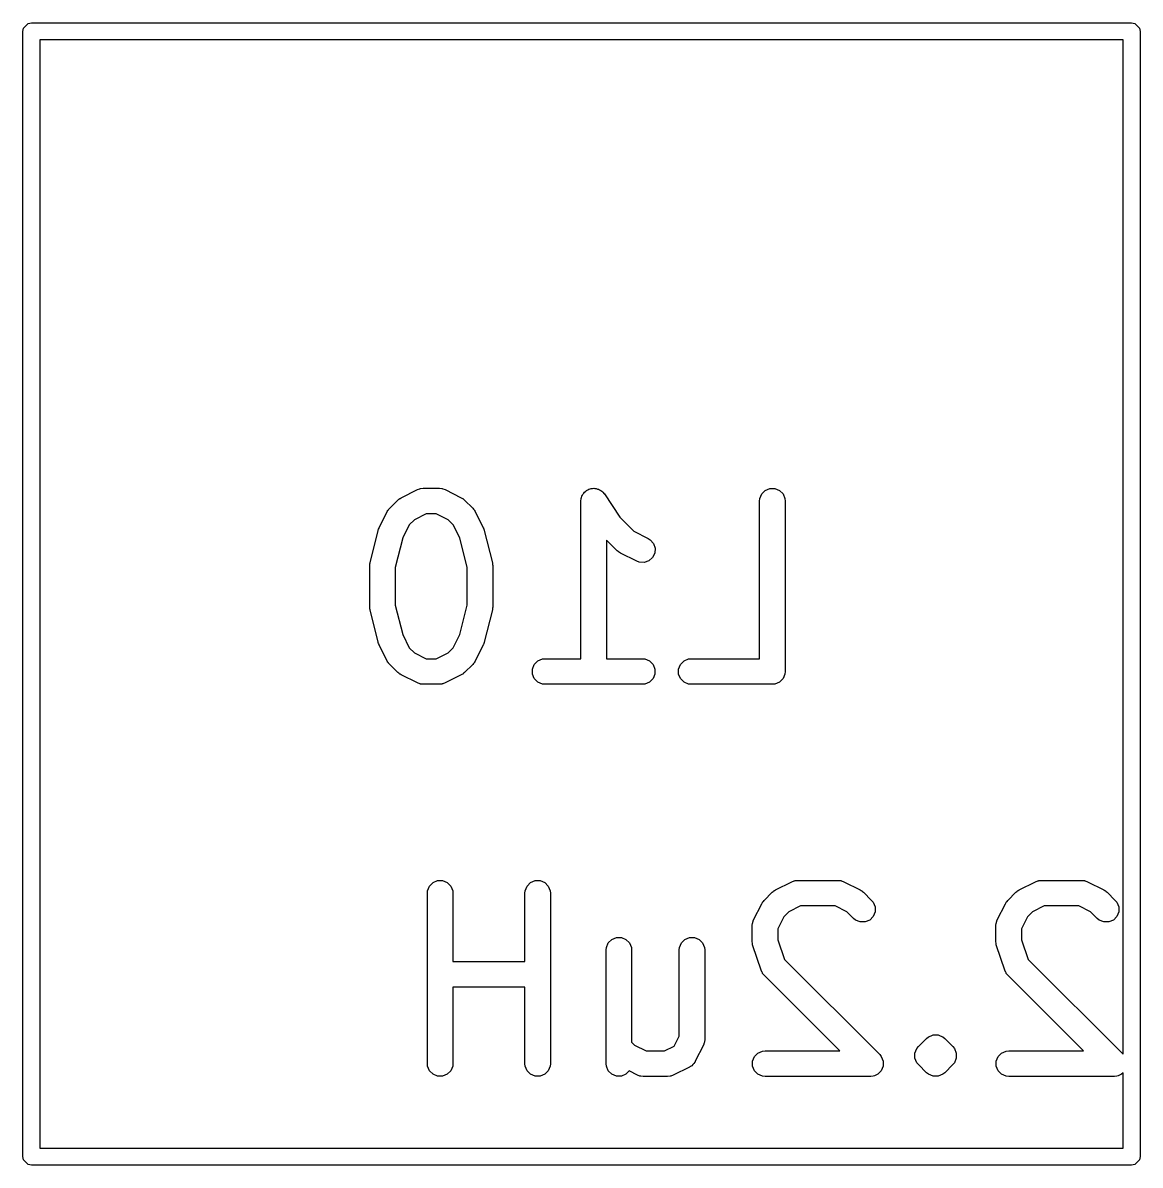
# Model space of a CAD drawing. Extents: x 2.01 to 5.6, y -4.28 to -1.65.
# Drawn here: x 5.3081 to 5.5659, y -3.9035 to -3.6398 of the extents above; entities that cross this region are included whole.
import ezdxf

# ---------------------------------------------------------------- set-up
doc = ezdxf.new("R2010")
doc.units = 0
doc.header["$MEASUREMENT"] = 0
doc.layers.add('BLACK', color=7, linetype='CONTINUOUS')

msp = doc.modelspace()

# ---------------------------------------------------------------- linework, layer by layer
at = {"layer": 'BLACK', "linetype": 'CONTINUOUS'}
for p, q in [((5.30822, -3.64098), (5.30929, -3.63991)), ((5.30929, -3.63991), (5.31004, -3.63976)), ((5.31004, -3.63976), (5.56398, -3.63976)), ((5.56398, -3.63976), (5.56473, -3.63991)), ((5.56473, -3.63991), (5.5658, -3.64098)), ((5.30807, -3.64173), (5.30822, -3.64098)), ((5.30807, -3.90157), (5.30807, -3.64173)), ((5.5658, -3.64098), (5.56594, -3.64173)), ((5.56594, -3.64173), (5.56594, -3.90157)), ((5.31201, -3.6437), (5.31201, -3.89961)), ((5.56201, -3.6437), (5.31201, -3.6437)), ((5.56201, -3.87795), (5.56201, -3.6437)), ((5.39538, -3.74942), (5.39913, -3.74755)), ((5.39913, -3.74755), (5.39967, -3.74734)), ((5.39967, -3.74734), (5.39978, -3.74733)), ((5.39978, -3.74733), (5.39987, -3.74729)), ((5.39987, -3.74729), (5.40045, -3.74724)), ((5.40045, -3.74724), (5.4042, -3.74724)), ((5.4042, -3.74724), (5.40478, -3.74729)), ((5.40478, -3.74729), (5.40487, -3.74733)), ((5.40487, -3.74733), (5.40498, -3.74734)), ((5.40498, -3.74734), (5.40552, -3.74755)), ((5.40552, -3.74755), (5.40927, -3.74942)), ((5.43757, -3.74834), (5.43773, -3.7481)), ((5.43773, -3.7481), (5.43797, -3.74794)), ((5.43797, -3.74794), (5.43818, -3.74773)), ((5.43818, -3.74773), (5.43845, -3.74762)), ((5.43845, -3.74762), (5.43869, -3.74746)), ((5.43869, -3.74746), (5.43898, -3.7474)), ((5.43898, -3.7474), (5.43924, -3.74729)), ((5.43924, -3.74729), (5.43954, -3.74729)), ((5.43954, -3.74729), (5.43982, -3.74724)), ((5.43982, -3.74724), (5.44011, -3.74729)), ((5.44011, -3.74729), (5.4404, -3.74729)), ((5.4404, -3.74729), (5.44067, -3.74741)), ((5.44067, -3.74741), (5.44095, -3.74746)), ((5.44095, -3.74746), (5.44119, -3.74762)), ((5.44119, -3.74762), (5.44146, -3.74773)), ((5.44146, -3.74773), (5.44167, -3.74794)), ((5.44167, -3.74794), (5.44191, -3.7481)), ((5.44191, -3.7481), (5.44227, -3.74855)), ((5.47861, -3.74855), (5.47942, -3.74773)), ((5.47942, -3.74773), (5.48049, -3.74729)), ((5.48049, -3.74729), (5.48164, -3.74729)), ((5.48164, -3.74729), (5.48271, -3.74773)), ((5.48271, -3.74773), (5.48352, -3.74855)), ((5.39274, -3.75185), (5.39461, -3.74998)), ((5.39461, -3.74998), (5.39484, -3.74979)), ((5.39484, -3.74979), (5.39489, -3.74973)), ((5.39489, -3.74973), (5.39498, -3.74968)), ((5.39498, -3.74968), (5.39506, -3.74961)), ((5.39506, -3.74961), (5.39513, -3.74958)), ((5.39513, -3.74958), (5.39538, -3.74942)), ((5.40927, -3.74942), (5.40952, -3.74958)), ((5.40952, -3.74958), (5.40959, -3.74961)), ((5.40959, -3.74961), (5.40967, -3.74968)), ((5.40967, -3.74968), (5.40976, -3.74973)), ((5.40976, -3.74973), (5.40981, -3.74979)), ((5.40981, -3.74979), (5.41004, -3.74998)), ((5.41004, -3.74998), (5.41191, -3.75185)), ((5.43687, -3.75018), (5.43692, -3.74961)), ((5.43687, -3.75019), (5.43687, -3.75018)), ((5.43687, -3.78661), (5.43687, -3.75019)), ((5.43687, -3.75019), (5.43687, -3.75019)), ((5.43687, -3.75019), (5.43687, -3.75019)), ((5.43692, -3.74961), (5.43704, -3.74934)), ((5.43704, -3.74934), (5.43709, -3.74906)), ((5.43709, -3.74906), (5.43725, -3.74882)), ((5.43725, -3.74882), (5.43736, -3.74855)), ((5.43736, -3.74855), (5.43757, -3.74834)), ((5.44227, -3.74855), (5.44228, -3.74855)), ((5.44228, -3.74855), (5.44228, -3.74855)), ((5.44228, -3.74855), (5.44228, -3.74855)), ((5.44228, -3.74855), (5.44586, -3.75393)), ((5.47811, -3.75019), (5.47817, -3.74961)), ((5.47811, -3.78661), (5.47811, -3.75019)), ((5.47817, -3.74961), (5.47861, -3.74855)), ((5.48352, -3.74855), (5.48396, -3.74961)), ((5.48396, -3.74961), (5.48402, -3.75019)), ((5.48402, -3.75019), (5.48402, -3.78956)), ((5.39031, -3.75637), (5.39218, -3.75262)), ((5.39218, -3.75262), (5.39234, -3.75237)), ((5.39234, -3.75237), (5.39237, -3.7523)), ((5.39237, -3.7523), (5.39244, -3.75222)), ((5.39244, -3.75222), (5.39249, -3.75213)), ((5.39249, -3.75213), (5.39255, -3.75208)), ((5.39255, -3.75208), (5.39274, -3.75185)), ((5.40115, -3.75314), (5.39845, -3.75449)), ((5.4035, -3.75314), (5.40115, -3.75314)), ((5.4062, -3.75449), (5.4035, -3.75314)), ((5.41191, -3.75185), (5.4121, -3.75208)), ((5.4121, -3.75208), (5.41216, -3.75213)), ((5.41216, -3.75213), (5.41221, -3.75222)), ((5.41221, -3.75222), (5.41228, -3.7523)), ((5.41228, -3.7523), (5.41231, -3.75237)), ((5.41231, -3.75237), (5.41246, -3.75262)), ((5.41246, -3.75262), (5.41434, -3.75637)), ((5.39725, -3.75569), (5.39574, -3.75872)), ((5.39845, -3.75449), (5.39725, -3.75569)), ((5.4074, -3.75569), (5.4062, -3.75449)), ((5.40891, -3.75872), (5.4074, -3.75569)), ((5.44586, -3.75393), (5.44907, -3.75714)), ((5.38821, -3.76447), (5.39009, -3.75697)), ((5.39009, -3.75697), (5.3901, -3.75693)), ((5.3901, -3.75691), (5.39019, -3.75667)), ((5.3901, -3.75693), (5.3901, -3.75691)), ((5.39019, -3.75667), (5.39028, -3.75643)), ((5.39028, -3.75643), (5.39029, -3.75641)), ((5.39029, -3.75641), (5.39031, -3.75637)), ((5.39574, -3.75872), (5.39403, -3.76555)), ((5.41062, -3.76555), (5.40891, -3.75872)), ((5.41434, -3.75637), (5.41436, -3.75641)), ((5.41436, -3.75641), (5.41437, -3.75643)), ((5.41437, -3.75643), (5.41445, -3.75667)), ((5.41445, -3.75667), (5.41455, -3.75691)), ((5.41455, -3.75691), (5.41455, -3.75693)), ((5.41455, -3.75693), (5.41456, -3.75697)), ((5.41456, -3.75697), (5.41644, -3.76447)), ((5.44907, -3.75714), (5.45239, -3.7588)), ((5.45239, -3.7588), (5.45288, -3.75911)), ((5.44523, -3.76165), (5.44277, -3.75919)), ((5.44277, -3.75919), (5.44277, -3.78661)), ((5.45288, -3.75911), (5.45363, -3.75998)), ((5.45363, -3.75998), (5.454, -3.76107)), ((5.454, -3.76107), (5.45392, -3.76222)), ((5.44546, -3.76184), (5.44523, -3.76165)), ((5.44551, -3.7619), (5.44546, -3.76184)), ((5.4456, -3.76195), (5.44551, -3.7619)), ((5.44568, -3.76202), (5.4456, -3.76195)), ((5.44575, -3.76205), (5.44568, -3.76202)), ((5.446, -3.7622), (5.44575, -3.76205)), ((5.44975, -3.76408), (5.446, -3.7622)), ((5.45029, -3.76429), (5.44975, -3.76408)), ((5.45253, -3.764), (5.45144, -3.76437)), ((5.4534, -3.76325), (5.45253, -3.764)), ((5.45392, -3.76222), (5.4534, -3.76325)), ((5.38812, -3.76519), (5.38813, -3.76509)), ((5.38812, -3.77456), (5.38812, -3.76519)), ((5.38813, -3.76504), (5.38816, -3.76483)), ((5.38813, -3.76509), (5.38813, -3.76504)), ((5.38816, -3.76483), (5.38818, -3.76461)), ((5.38818, -3.76461), (5.3882, -3.76457)), ((5.3882, -3.76457), (5.38821, -3.76447)), ((5.39403, -3.76555), (5.39403, -3.7742)), ((5.41062, -3.7742), (5.41062, -3.76555)), ((5.41644, -3.76447), (5.41645, -3.76457)), ((5.41645, -3.76457), (5.41647, -3.76461)), ((5.41647, -3.76461), (5.41649, -3.76483)), ((5.41649, -3.76483), (5.41652, -3.76504)), ((5.41652, -3.76504), (5.41652, -3.76509)), ((5.41652, -3.76509), (5.41653, -3.76519)), ((5.41653, -3.76519), (5.41653, -3.77456)), ((5.45144, -3.76437), (5.45029, -3.76429)), ((5.38813, -3.77466), (5.38812, -3.77456)), ((5.38813, -3.77471), (5.38813, -3.77466)), ((5.39403, -3.7742), (5.39574, -3.78103)), ((5.40891, -3.78103), (5.41062, -3.7742)), ((5.41653, -3.77456), (5.41652, -3.77466)), ((5.41652, -3.77466), (5.41652, -3.77471)), ((5.38816, -3.77492), (5.38813, -3.77471)), ((5.38818, -3.77514), (5.38816, -3.77492)), ((5.3882, -3.77518), (5.38818, -3.77514)), ((5.38821, -3.77528), (5.3882, -3.77518)), ((5.39009, -3.78278), (5.38821, -3.77528)), ((5.41644, -3.77528), (5.41456, -3.78278)), ((5.41645, -3.77518), (5.41644, -3.77528)), ((5.41647, -3.77514), (5.41645, -3.77518)), ((5.41649, -3.77492), (5.41647, -3.77514)), ((5.41652, -3.77471), (5.41649, -3.77492)), ((5.39574, -3.78103), (5.39725, -3.78406)), ((5.4074, -3.78406), (5.40891, -3.78103)), ((5.3901, -3.78282), (5.39009, -3.78278)), ((5.3901, -3.78284), (5.3901, -3.78282)), ((5.39019, -3.78308), (5.3901, -3.78284)), ((5.39028, -3.78332), (5.39019, -3.78308)), ((5.39029, -3.78334), (5.39028, -3.78332)), ((5.39031, -3.78338), (5.39029, -3.78334)), ((5.39218, -3.78713), (5.39031, -3.78338)), ((5.39725, -3.78406), (5.39845, -3.78526)), ((5.4062, -3.78526), (5.4074, -3.78406)), ((5.41434, -3.78338), (5.41246, -3.78713)), ((5.41436, -3.78334), (5.41434, -3.78338)), ((5.41437, -3.78332), (5.41436, -3.78334)), ((5.41445, -3.78308), (5.41437, -3.78332)), ((5.41455, -3.78284), (5.41445, -3.78308)), ((5.41456, -3.78278), (5.41455, -3.78282)), ((5.41455, -3.78282), (5.41455, -3.78284)), ((5.39234, -3.78738), (5.39218, -3.78713)), ((5.39237, -3.78745), (5.39234, -3.78738)), ((5.39244, -3.78753), (5.39237, -3.78745)), ((5.39249, -3.78762), (5.39244, -3.78753)), ((5.39255, -3.78767), (5.39249, -3.78762)), ((5.39274, -3.7879), (5.39255, -3.78767)), ((5.39845, -3.78526), (5.40115, -3.78661)), ((5.40115, -3.78661), (5.4035, -3.78661)), ((5.4035, -3.78661), (5.4062, -3.78526)), ((5.4121, -3.78767), (5.41191, -3.7879)), ((5.41216, -3.78762), (5.4121, -3.78767)), ((5.41221, -3.78753), (5.41216, -3.78762)), ((5.41228, -3.78745), (5.41221, -3.78753)), ((5.41231, -3.78738), (5.41228, -3.78745)), ((5.41246, -3.78713), (5.41231, -3.78738)), ((5.42612, -3.78792), (5.42693, -3.7871)), ((5.42693, -3.7871), (5.428, -3.78666)), ((5.428, -3.78666), (5.42857, -3.78661)), ((5.42857, -3.78661), (5.43687, -3.78661)), ((5.44277, -3.78661), (5.45107, -3.78661)), ((5.45107, -3.78661), (5.45164, -3.78666)), ((5.45164, -3.78666), (5.45271, -3.7871)), ((5.45271, -3.7871), (5.45352, -3.78792)), ((5.45986, -3.78792), (5.46068, -3.7871)), ((5.46068, -3.7871), (5.46174, -3.78666)), ((5.46174, -3.78666), (5.46232, -3.78661)), ((5.46232, -3.78661), (5.47811, -3.78661)), ((5.39461, -3.78977), (5.39274, -3.7879)), ((5.39484, -3.78996), (5.39461, -3.78977)), ((5.39489, -3.79002), (5.39484, -3.78996)), ((5.39498, -3.79007), (5.39489, -3.79002)), ((5.39506, -3.79014), (5.39498, -3.79007)), ((5.39513, -3.79017), (5.39506, -3.79014)), ((5.39538, -3.79033), (5.39513, -3.79017)), ((5.39913, -3.7922), (5.39538, -3.79033)), ((5.40927, -3.79033), (5.40552, -3.7922)), ((5.40952, -3.79017), (5.40927, -3.79033)), ((5.40959, -3.79014), (5.40952, -3.79017)), ((5.40967, -3.79007), (5.40959, -3.79014)), ((5.40976, -3.79002), (5.40967, -3.79007)), ((5.40981, -3.78996), (5.40976, -3.79002)), ((5.41004, -3.78977), (5.40981, -3.78996)), ((5.41191, -3.7879), (5.41004, -3.78977)), ((5.42568, -3.78898), (5.42612, -3.78792)), ((5.42568, -3.79014), (5.42568, -3.78898)), ((5.42612, -3.7912), (5.42568, -3.79014)), ((5.45352, -3.78792), (5.45396, -3.78898)), ((5.45396, -3.79014), (5.45352, -3.7912)), ((5.45396, -3.78898), (5.45396, -3.79014)), ((5.45942, -3.78898), (5.45986, -3.78792)), ((5.45942, -3.79014), (5.45942, -3.78898)), ((5.45986, -3.7912), (5.45942, -3.79014)), ((5.48396, -3.79014), (5.48352, -3.7912)), ((5.48402, -3.78956), (5.48396, -3.79014)), ((5.39967, -3.79241), (5.39913, -3.7922)), ((5.39978, -3.79242), (5.39967, -3.79241)), ((5.39987, -3.79246), (5.39978, -3.79242)), ((5.40045, -3.79251), (5.39987, -3.79246)), ((5.4042, -3.79251), (5.40045, -3.79251)), ((5.40478, -3.79246), (5.4042, -3.79251)), ((5.40487, -3.79242), (5.40478, -3.79246)), ((5.40498, -3.79241), (5.40487, -3.79242)), ((5.40552, -3.7922), (5.40498, -3.79241)), ((5.42693, -3.79201), (5.42612, -3.7912)), ((5.428, -3.79246), (5.42693, -3.79201)), ((5.42857, -3.79251), (5.428, -3.79246)), ((5.45107, -3.79251), (5.42857, -3.79251)), ((5.45164, -3.79246), (5.45107, -3.79251)), ((5.45271, -3.79201), (5.45164, -3.79246)), ((5.45352, -3.7912), (5.45271, -3.79201)), ((5.46068, -3.79201), (5.45986, -3.7912)), ((5.46174, -3.79246), (5.46068, -3.79201)), ((5.46232, -3.79251), (5.46174, -3.79246)), ((5.48106, -3.79251), (5.46232, -3.79251)), ((5.48164, -3.79246), (5.48106, -3.79251)), ((5.48271, -3.79201), (5.48164, -3.79246)), ((5.48352, -3.7912), (5.48271, -3.79201)), ((5.40275, -3.83829), (5.40381, -3.83784)), ((5.40381, -3.83784), (5.40496, -3.83784)), ((5.40496, -3.83784), (5.40603, -3.83829)), ((5.42524, -3.83829), (5.42631, -3.83784)), ((5.42631, -3.83784), (5.42746, -3.83784)), ((5.42746, -3.83784), (5.42852, -3.83829)), ((5.48556, -3.8381), (5.4861, -3.83789)), ((5.4861, -3.83789), (5.4862, -3.83789)), ((5.4862, -3.83789), (5.4863, -3.83784)), ((5.4863, -3.83784), (5.48688, -3.83779)), ((5.48688, -3.83779), (5.49625, -3.83779)), ((5.49625, -3.83779), (5.49683, -3.83784)), ((5.49683, -3.83784), (5.49692, -3.83789)), ((5.49692, -3.83789), (5.49703, -3.83789)), ((5.49703, -3.83789), (5.49757, -3.8381)), ((5.5418, -3.8381), (5.54234, -3.83789)), ((5.54234, -3.83789), (5.54245, -3.83789)), ((5.54245, -3.83789), (5.54254, -3.83784)), ((5.54254, -3.83784), (5.54312, -3.83779)), ((5.54312, -3.83779), (5.55249, -3.83779)), ((5.55249, -3.83779), (5.55307, -3.83784)), ((5.55307, -3.83784), (5.55317, -3.83789)), ((5.55317, -3.83789), (5.55327, -3.83789)), ((5.55327, -3.83789), (5.55381, -3.8381)), ((5.40143, -3.84074), (5.40149, -3.84016)), ((5.40149, -3.84016), (5.40193, -3.8391)), ((5.40193, -3.8391), (5.40275, -3.83829)), ((5.40603, -3.83829), (5.40684, -3.8391)), ((5.40684, -3.8391), (5.40728, -3.84016)), ((5.40728, -3.84016), (5.40734, -3.84074)), ((5.42393, -3.84074), (5.42399, -3.84016)), ((5.42399, -3.84016), (5.42443, -3.8391)), ((5.42443, -3.8391), (5.42524, -3.83829)), ((5.42852, -3.83829), (5.42934, -3.8391)), ((5.42934, -3.8391), (5.42978, -3.84016)), ((5.42978, -3.84016), (5.42984, -3.84074)), ((5.47916, -3.8424), (5.48104, -3.84053)), ((5.48104, -3.84053), (5.48127, -3.84034)), ((5.48127, -3.84034), (5.48132, -3.84028)), ((5.48132, -3.84028), (5.48141, -3.84023)), ((5.48141, -3.84023), (5.48149, -3.84016)), ((5.48149, -3.84016), (5.48156, -3.84013)), ((5.48156, -3.84013), (5.48181, -3.83997)), ((5.48181, -3.83997), (5.48556, -3.8381)), ((5.49757, -3.8381), (5.50132, -3.83997)), ((5.50132, -3.83997), (5.50157, -3.84013)), ((5.50157, -3.84013), (5.50164, -3.84016)), ((5.50164, -3.84016), (5.50172, -3.84023)), ((5.50172, -3.84023), (5.50181, -3.84028)), ((5.50181, -3.84028), (5.50186, -3.84034)), ((5.50186, -3.84034), (5.50209, -3.84053)), ((5.50209, -3.84053), (5.50396, -3.8424)), ((5.53541, -3.8424), (5.53728, -3.84053)), ((5.53728, -3.84053), (5.53751, -3.84034)), ((5.53751, -3.84034), (5.53756, -3.84028)), ((5.53756, -3.84028), (5.53765, -3.84023)), ((5.53765, -3.84023), (5.53773, -3.84016)), ((5.53773, -3.84016), (5.5378, -3.84013)), ((5.5378, -3.84013), (5.53805, -3.83997)), ((5.53805, -3.83997), (5.5418, -3.8381)), ((5.55381, -3.8381), (5.55756, -3.83997)), ((5.55756, -3.83997), (5.55781, -3.84013)), ((5.55781, -3.84013), (5.55788, -3.84016)), ((5.55788, -3.84016), (5.55796, -3.84023)), ((5.55796, -3.84023), (5.55805, -3.84028)), ((5.55805, -3.84028), (5.5581, -3.84034)), ((5.5581, -3.84034), (5.55833, -3.84053)), ((5.55833, -3.84053), (5.56021, -3.8424)), ((5.40143, -3.88011), (5.40143, -3.84074)), ((5.40734, -3.84074), (5.40734, -3.85654)), ((5.42393, -3.85654), (5.42393, -3.84074)), ((5.42984, -3.84074), (5.42984, -3.88011)), ((5.47674, -3.84692), (5.47861, -3.84317)), ((5.47861, -3.84317), (5.47877, -3.84292)), ((5.47877, -3.84292), (5.4788, -3.84285)), ((5.4788, -3.84285), (5.47886, -3.84277)), ((5.47886, -3.84277), (5.47892, -3.84268)), ((5.47892, -3.84268), (5.47898, -3.84263)), ((5.47898, -3.84263), (5.47916, -3.8424)), ((5.50396, -3.8424), (5.50433, -3.84285)), ((5.50433, -3.84285), (5.50477, -3.84391)), ((5.53298, -3.84692), (5.53485, -3.84317)), ((5.53485, -3.84317), (5.53501, -3.84292)), ((5.53501, -3.84292), (5.53504, -3.84285)), ((5.53504, -3.84285), (5.53511, -3.84277)), ((5.53511, -3.84277), (5.53516, -3.84268)), ((5.53516, -3.84268), (5.53522, -3.84263)), ((5.53522, -3.84263), (5.53541, -3.8424)), ((5.56021, -3.8424), (5.56057, -3.84285)), ((5.56057, -3.84285), (5.56101, -3.84391)), ((5.48488, -3.84504), (5.48368, -3.84624)), ((5.48757, -3.84369), (5.48488, -3.84504)), ((5.49555, -3.84369), (5.48757, -3.84369)), ((5.49825, -3.84504), (5.49555, -3.84369)), ((5.49979, -3.84658), (5.49825, -3.84504)), ((5.50477, -3.84507), (5.50433, -3.84613)), ((5.50477, -3.84391), (5.50477, -3.84507)), ((5.54112, -3.84504), (5.53992, -3.84624)), ((5.54382, -3.84369), (5.54112, -3.84504)), ((5.5518, -3.84369), (5.54382, -3.84369)), ((5.55449, -3.84504), (5.5518, -3.84369)), ((5.55603, -3.84658), (5.55449, -3.84504)), ((5.56101, -3.84507), (5.56057, -3.84613)), ((5.56101, -3.84391), (5.56101, -3.84507)), ((5.47642, -3.84824), (5.47648, -3.84766)), ((5.47642, -3.85199), (5.47642, -3.84824)), ((5.47648, -3.84766), (5.47652, -3.84757)), ((5.47652, -3.84757), (5.47653, -3.84746)), ((5.47653, -3.84746), (5.47674, -3.84692)), ((5.48368, -3.84624), (5.48233, -3.84894)), ((5.50023, -3.84695), (5.49979, -3.84658)), ((5.5013, -3.84739), (5.50023, -3.84695)), ((5.50245, -3.84739), (5.5013, -3.84739)), ((5.50352, -3.84695), (5.50245, -3.84739)), ((5.50433, -3.84613), (5.50352, -3.84695)), ((5.53267, -3.84824), (5.53272, -3.84766)), ((5.53267, -3.85199), (5.53267, -3.84824)), ((5.53272, -3.84766), (5.53277, -3.84757)), ((5.53277, -3.84746), (5.53298, -3.84692)), ((5.53277, -3.84757), (5.53277, -3.84746)), ((5.53992, -3.84624), (5.53857, -3.84894)), ((5.55648, -3.84695), (5.55603, -3.84658)), ((5.55754, -3.84739), (5.55648, -3.84695)), ((5.55869, -3.84739), (5.55754, -3.84739)), ((5.55976, -3.84695), (5.55869, -3.84739)), ((5.56057, -3.84613), (5.55976, -3.84695)), ((5.44399, -3.85141), (5.44506, -3.85097)), ((5.44506, -3.85097), (5.44621, -3.85097)), ((5.44621, -3.85097), (5.44727, -3.85141)), ((5.46086, -3.85141), (5.46193, -3.85097)), ((5.46193, -3.85097), (5.46308, -3.85097)), ((5.46308, -3.85097), (5.46415, -3.85141)), ((5.48233, -3.84894), (5.48233, -3.85151)), ((5.53857, -3.84894), (5.53857, -3.85151)), ((5.44268, -3.85386), (5.44274, -3.85329)), ((5.44274, -3.85329), (5.44318, -3.85222)), ((5.44318, -3.85222), (5.44399, -3.85141)), ((5.44727, -3.85141), (5.44809, -3.85222)), ((5.44809, -3.85222), (5.44853, -3.85329)), ((5.44853, -3.85329), (5.44858, -3.85386)), ((5.45955, -3.85386), (5.45961, -3.85329)), ((5.45961, -3.85329), (5.46005, -3.85222)), ((5.46005, -3.85222), (5.46086, -3.85141)), ((5.46415, -3.85141), (5.46496, -3.85222)), ((5.46496, -3.85222), (5.4654, -3.85329)), ((5.4654, -3.85329), (5.46546, -3.85386)), ((5.47645, -3.85228), (5.47642, -3.85199)), ((5.47645, -3.85236), (5.47645, -3.85228)), ((5.47647, -3.85246), (5.47645, -3.85236)), ((5.47648, -3.85257), (5.47647, -3.85246)), ((5.47651, -3.85264), (5.47648, -3.85257)), ((5.47658, -3.85292), (5.47651, -3.85264)), ((5.47845, -3.85855), (5.47658, -3.85292)), ((5.48233, -3.85151), (5.48383, -3.85602)), ((5.5327, -3.85228), (5.53267, -3.85199)), ((5.53269, -3.85236), (5.5327, -3.85228)), ((5.53271, -3.85246), (5.53269, -3.85236)), ((5.53272, -3.85257), (5.53271, -3.85246)), ((5.53275, -3.85264), (5.53272, -3.85257)), ((5.53282, -3.85292), (5.53275, -3.85264)), ((5.53469, -3.85855), (5.53282, -3.85292)), ((5.53857, -3.85151), (5.54008, -3.85602)), ((5.44268, -3.88011), (5.44268, -3.85386)), ((5.44858, -3.85386), (5.44858, -3.87514)), ((5.45955, -3.87379), (5.45955, -3.85386)), ((5.46546, -3.85386), (5.46546, -3.87449)), ((5.48383, -3.85602), (5.50584, -3.87802)), ((5.54008, -3.85602), (5.56201, -3.87795)), ((5.40734, -3.85654), (5.42393, -3.85654)), ((5.47869, -3.85908), (5.47845, -3.85855)), ((5.47876, -3.85916), (5.47869, -3.85908)), ((5.53493, -3.85908), (5.53469, -3.85855)), ((5.535, -3.85916), (5.53493, -3.85908)), ((5.4788, -3.85925), (5.47876, -3.85916)), ((5.47916, -3.8597), (5.4788, -3.85925)), ((5.49662, -3.87716), (5.47916, -3.8597)), ((5.53504, -3.85925), (5.535, -3.85916)), ((5.53541, -3.8597), (5.53504, -3.85925)), ((5.55286, -3.87716), (5.53541, -3.8597)), ((5.42393, -3.86244), (5.40734, -3.86244)), ((5.40734, -3.86244), (5.40734, -3.88011)), ((5.42393, -3.88011), (5.42393, -3.86244)), ((5.45843, -3.87604), (5.45955, -3.87379)), ((5.46546, -3.87449), (5.4654, -3.87506)), ((5.51478, -3.87615), (5.51666, -3.87427)), ((5.51666, -3.87427), (5.51711, -3.87391)), ((5.51711, -3.87391), (5.51773, -3.87365)), ((5.51711, -3.87391), (5.51711, -3.87391)), ((5.51773, -3.87365), (5.51817, -3.87347)), ((5.51817, -3.87347), (5.51932, -3.87347)), ((5.51932, -3.87347), (5.51932, -3.87347)), ((5.51932, -3.87347), (5.51976, -3.87365)), ((5.51976, -3.87365), (5.52039, -3.87391)), ((5.52039, -3.87391), (5.52039, -3.87391)), ((5.52039, -3.87391), (5.52084, -3.87427)), ((5.52084, -3.87427), (5.52271, -3.87615)), ((5.44858, -3.87514), (5.44926, -3.87581)), ((5.44926, -3.87581), (5.45195, -3.87716)), ((5.45195, -3.87716), (5.45618, -3.87716)), ((5.45618, -3.87716), (5.45843, -3.87604)), ((5.46515, -3.87581), (5.46327, -3.87956)), ((5.46535, -3.87527), (5.46515, -3.87581)), ((5.46536, -3.87516), (5.46535, -3.87527)), ((5.4654, -3.87506), (5.46536, -3.87516)), ((5.47774, -3.87766), (5.4788, -3.87721)), ((5.4788, -3.87721), (5.47938, -3.87716)), ((5.47938, -3.87716), (5.49662, -3.87716)), ((5.51398, -3.87766), (5.51418, -3.87716)), ((5.51418, -3.87716), (5.51442, -3.8766)), ((5.51442, -3.8766), (5.51478, -3.87615)), ((5.52271, -3.87615), (5.52308, -3.8766)), ((5.52308, -3.8766), (5.52352, -3.87766)), ((5.53398, -3.87766), (5.53504, -3.87721)), ((5.53504, -3.87721), (5.53562, -3.87716)), ((5.53562, -3.87716), (5.55286, -3.87716)), ((5.40149, -3.88069), (5.40143, -3.88011)), ((5.40734, -3.88011), (5.40728, -3.88069)), ((5.42399, -3.88069), (5.42393, -3.88011)), ((5.42984, -3.88011), (5.42978, -3.88069)), ((5.44274, -3.88069), (5.44268, -3.88011)), ((5.46296, -3.88005), (5.46268, -3.88029)), ((5.46315, -3.87976), (5.46296, -3.88005)), ((5.4632, -3.8797), (5.46315, -3.87976)), ((5.46321, -3.87965), (5.4632, -3.8797)), ((5.46327, -3.87956), (5.46321, -3.87965)), ((5.47648, -3.87953), (5.47692, -3.87847)), ((5.47648, -3.88069), (5.47648, -3.87953)), ((5.47692, -3.87847), (5.47774, -3.87766)), ((5.50584, -3.87802), (5.5062, -3.87847)), ((5.5062, -3.87847), (5.50665, -3.87953)), ((5.50665, -3.87953), (5.50665, -3.88069)), ((5.51398, -3.87881), (5.51398, -3.87766)), ((5.51442, -3.87988), (5.51398, -3.87881)), ((5.51478, -3.88032), (5.51442, -3.87988)), ((5.52308, -3.87988), (5.52271, -3.88032)), ((5.52352, -3.87881), (5.52308, -3.87988)), ((5.52352, -3.87766), (5.52352, -3.87766)), ((5.52352, -3.87766), (5.52352, -3.87881)), ((5.53272, -3.87953), (5.53317, -3.87847)), ((5.53272, -3.88069), (5.53272, -3.87953)), ((5.53317, -3.87847), (5.53398, -3.87766)), ((5.40193, -3.88175), (5.40149, -3.88069)), ((5.40275, -3.88257), (5.40193, -3.88175)), ((5.40381, -3.88301), (5.40275, -3.88257)), ((5.40603, -3.88257), (5.40496, -3.88301)), ((5.40684, -3.88175), (5.40603, -3.88257)), ((5.40728, -3.88069), (5.40684, -3.88175)), ((5.42443, -3.88175), (5.42399, -3.88069)), ((5.42524, -3.88257), (5.42443, -3.88175)), ((5.42631, -3.88301), (5.42524, -3.88257)), ((5.42852, -3.88257), (5.42746, -3.88301)), ((5.42934, -3.88175), (5.42852, -3.88257)), ((5.42978, -3.88069), (5.42934, -3.88175)), ((5.44318, -3.88175), (5.44274, -3.88069)), ((5.44399, -3.88257), (5.44318, -3.88175)), ((5.44506, -3.88301), (5.44399, -3.88257)), ((5.44727, -3.88257), (5.44621, -3.88301)), ((5.44804, -3.8818), (5.44727, -3.88257)), ((5.44994, -3.88275), (5.44804, -3.8818)), ((5.45048, -3.88296), (5.44994, -3.88275)), ((5.4582, -3.88275), (5.45766, -3.88296)), ((5.46195, -3.88088), (5.4582, -3.88275)), ((5.46205, -3.88082), (5.46195, -3.88088)), ((5.46209, -3.8808), (5.46205, -3.88082)), ((5.46215, -3.88075), (5.46209, -3.8808)), ((5.46244, -3.88057), (5.46215, -3.88075)), ((5.46268, -3.88029), (5.46244, -3.88057)), ((5.47692, -3.88175), (5.47648, -3.88069)), ((5.47774, -3.88257), (5.47692, -3.88175)), ((5.4788, -3.88301), (5.47774, -3.88257)), ((5.50539, -3.88257), (5.50464, -3.88288)), ((5.5062, -3.88175), (5.50539, -3.88257)), ((5.50665, -3.88069), (5.5062, -3.88175)), ((5.51666, -3.8822), (5.51478, -3.88032)), ((5.51711, -3.88257), (5.51666, -3.8822)), ((5.51817, -3.88301), (5.51711, -3.88257)), ((5.52039, -3.88257), (5.51932, -3.88301)), ((5.52084, -3.8822), (5.52039, -3.88257)), ((5.52271, -3.88032), (5.52084, -3.8822)), ((5.53317, -3.88175), (5.53272, -3.88069)), ((5.53398, -3.88257), (5.53317, -3.88175)), ((5.53504, -3.88301), (5.53398, -3.88257)), ((5.56163, -3.88257), (5.56088, -3.88288)), ((5.56201, -3.88219), (5.56163, -3.88257)), ((5.56201, -3.89961), (5.56201, -3.88219)), ((5.40496, -3.88301), (5.40381, -3.88301)), ((5.42746, -3.88301), (5.42631, -3.88301)), ((5.44621, -3.88301), (5.44506, -3.88301)), ((5.45058, -3.88297), (5.45048, -3.88296)), ((5.45068, -3.88301), (5.45058, -3.88297)), ((5.45126, -3.88306), (5.45068, -3.88301)), ((5.45688, -3.88306), (5.45126, -3.88306)), ((5.45746, -3.88301), (5.45688, -3.88306)), ((5.45755, -3.88297), (5.45746, -3.88301)), ((5.45766, -3.88296), (5.45755, -3.88297)), ((5.47938, -3.88306), (5.4788, -3.88301)), ((5.50375, -3.88306), (5.47938, -3.88306)), ((5.50433, -3.88301), (5.50375, -3.88306)), ((5.50464, -3.88288), (5.50433, -3.88301)), ((5.51932, -3.88301), (5.51817, -3.88301)), ((5.51817, -3.88301), (5.51817, -3.88301)), ((5.51932, -3.88301), (5.51932, -3.88301)), ((5.53562, -3.88306), (5.53504, -3.88301)), ((5.55999, -3.88306), (5.53562, -3.88306)), ((5.56057, -3.88301), (5.55999, -3.88306)), ((5.56088, -3.88288), (5.56057, -3.88301)), ((5.31201, -3.89961), (5.56201, -3.89961)), ((5.30822, -3.90233), (5.30807, -3.90157)), ((5.30929, -3.90339), (5.30822, -3.90233)), ((5.31004, -3.90354), (5.30929, -3.90339)), ((5.56398, -3.90354), (5.31004, -3.90354)), ((5.56473, -3.90339), (5.56398, -3.90354)), ((5.5658, -3.90233), (5.56473, -3.90339)), ((5.56594, -3.90157), (5.5658, -3.90233))]:
    msp.add_line(p, q, dxfattribs=at)

doc.saveas('drawing.dxf')
